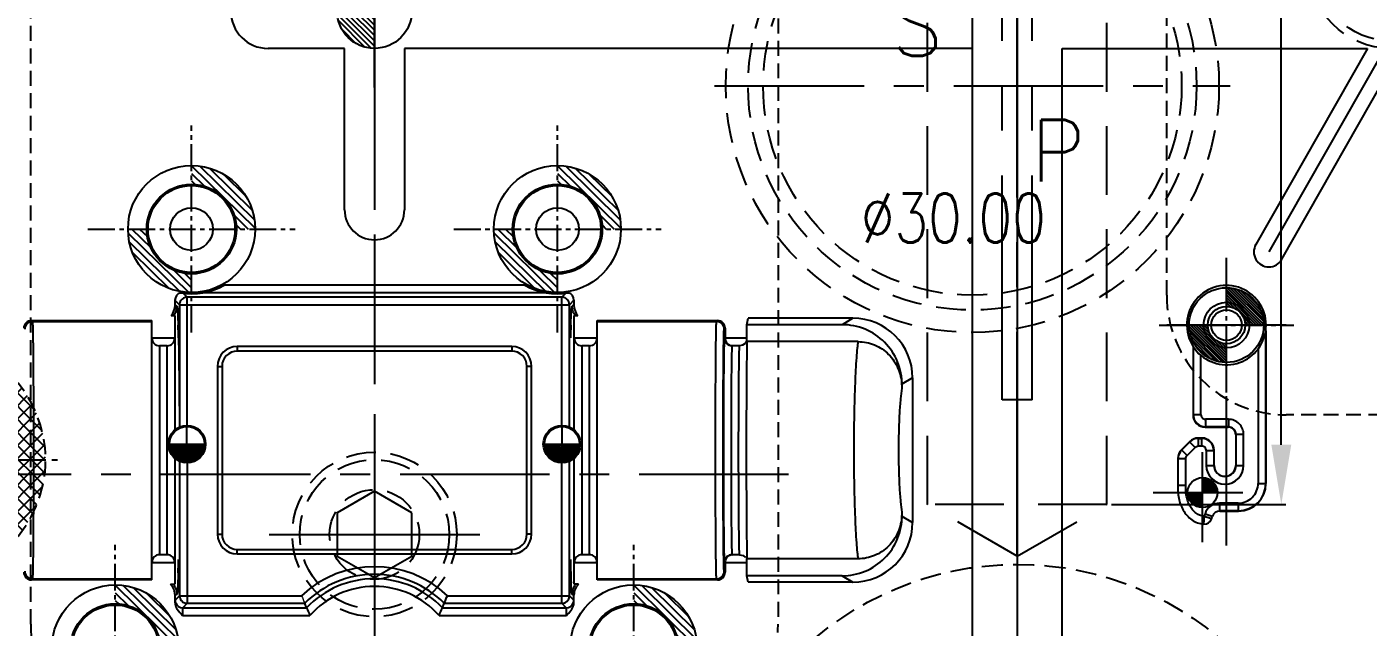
# Model space of a CAD drawing. Header units: millimetres. Extents: x 25970 to 27273, y -22508 to -21586.
# Drawn here: x 26555.3 to 26645.1, y -21828.9 to -21788.8 of the extents above; entities that cross this region are included whole.
import ezdxf

# ---------------------------------------------------------------- set-up
doc = ezdxf.new("R2010")
doc.units = ezdxf.units.MM
doc.header["$LTSCALE"] = 8
for name, pattern in [('CENTER', [2, 1.25, -0.25, 0.25, -0.25]), ('CENTER2', [1.125, 0.75, -0.125, 0.125, -0.125]), ('HIDDEN', [0.375, 0.25, -0.125]), ('HIDDEN2', [0.1875, 0.125, -0.0625])]:
    doc.linetypes.add(name, pattern=pattern)
doc.layers.get('DEFPOINTS').update_dxf_attribs({"color": 6})
for name, color, linetype in [('Cav-cor', 30, 'Continuous'), ('CL', 1, 'Continuous'), ('PIN', 5, 'Continuous'), ('SCREW', 52, 'HIDDEN'), ('SP', 3, 'Continuous'), ('WT', 4, 'Continuous')]:
    doc.layers.add(name, color=color, linetype=linetype)
doc.layers.add('dim', color=3, linetype='Continuous', lineweight=15)
doc.styles.get("Standard").update_dxf_attribs({"font": 'txt.shx', "width": 0.8, "bigfont": 'chineset.shx'})
doc.dimstyles.new('ISO-25', dxfattribs={"dimtxt": 5, "dimasz": 4, "dimexe": 0.3, "dimexo": 0.3, "dimtad": 0, "dimzin": 1, "dimdsep": 46, "dimtxsty": 'Standard', "dimcen": 0, "dimclrd": 3, "dimclre": 3, "dimclrt": 3, "dimazin": 0, "dimtfac": 1, "dimtofl": 0, "dimtmove": 0, "dimatfit": 0, "dimfxl": 0, "dimarcsym": 0})

# ---------------------------------------------------------------- blocks, each defined once
blk = doc.blocks.new('20100512.182342')
at = {"linetype": 'HIDDEN'}
blk.add_circle((0, 0), 5.5, dxfattribs=at)
at = {"layer": 'SCREW', "linetype": 'CENTER', "ltscale": 5}
for p, q in [((0, -7.042), (0, 7.042)), ((-7, 0), (7, 0))]:
    blk.add_line(p, q, dxfattribs=at)
at = {"layer": 'SCREW', "linetype": 'Continuous'}
blk.add_lwpolyline([(-1.443, 2.5), (-2.887, 0), (-1.443, -2.5), (1.443, -2.5), (2.887, 0), (1.443, 2.5)], close=True, dxfattribs=at)
at = {"layer": 'SCREW'}
for radius in [5, 3]:
    blk.add_circle((0, 0), radius, dxfattribs=at)
blk = doc.blocks.new('20160826.181820')
at = {"layer": 'SP', "linetype": 'CENTER'}
for p, q in [((0, -11.375), (0, 17.375)), ((-14.375, 3), (14.375, 3))]:
    blk.add_line(p, q, dxfattribs=at)
at = {"layer": 'SP', "linetype": 'HIDDEN'}
for radius in [14, 12.5, 11.5]:
    blk.add_circle((0, 3), radius, dxfattribs=at)
at = {"layer": 'SP'}
for s, p in [('S', (-4.547, 4.663)), ('P', (3.24, -2.327))]:
    blk.add_text(s, height=3.426, dxfattribs=at).set_placement(p)
at = {"layer": 'SP', "color": 6, "insert": (-1.062, -4.37), "char_height": 2.7344, "attachment_point": 5}
blk.add_mtext('Ø25.00', dxfattribs=at)
blk = doc.blocks.new('20160826.095208')
at = {"layer": 'SP', "linetype": 'CENTER'}
for p, q in [((0, -17.25), (0, 17.25)), ((-17.25, 0), (17.25, 0))]:
    blk.add_line(p, q, dxfattribs=at)
at = {"layer": 'SP', "linetype": 'HIDDEN'}
for radius in [16.5, 15, 14]:
    blk.add_circle((0, 0), radius, dxfattribs=at)
at = {"layer": 'SP'}
for s, p in [('S', (-5.456, 1.995)), ('P', (3.888, -6.392))]:
    blk.add_text(s, height=4.111, dxfattribs=at).set_placement(p)
at = {"layer": 'SP', "color": 6, "insert": (-1.275, -8.844), "char_height": 3.2812, "attachment_point": 5}
blk.add_mtext('Ø30.00', dxfattribs=at)
blk = doc.blocks.new('20150513.114820')
at = {"layer": 'WT', "linetype": 'Continuous'}
h = blk.add_hatch(dxfattribs=at)
h.set_pattern_fill('ANSI37', color=125, scale=5, angle=270, style=0)
h.set_pattern_definition([(315, (23425.0146, -23957.4168), (0.441941738, 0.441941738), []), (45, (23425.0146, -23957.4168), (-0.441941738, 0.441941738), [])])
h.paths.add_polyline_path([(8, 0), (5.5, 0, 1), (-5.5, 0), (-8, 0, -1)])
h.paths.add_polyline_path([(-8, 0), (-5.5, 0, 0.414214), (0, -5.5, 0.414214), (5.5, 0), (8, 0, -0.414214), (0, -8, -0.414214)])
at = {"layer": 'WT', "color": 125, "linetype": 'CENTER2', "ltscale": 0.4}
for p, q in [((0, 8.788), (0, -8.788)), ((8.788, 0), (-8.788, 0))]:
    blk.add_line(p, q, dxfattribs=at)
at = {"layer": 'WT', "color": 125, "linetype": 'HIDDEN2'}
for radius in [8, 5.5, 4]:
    blk.add_circle((0, 0), radius, dxfattribs=at)
blk = doc.blocks.new('*D27265')
at = {"layer": 'DEFPOINTS', "color": 0}
for p in [(26621.607, -21715.733), (26627.607, -21820.73), (26639.274, -21820.73)]:
    blk.add_point(p, dxfattribs=at)
at = {"layer": 'dim', "color": 3, "lineweight": -2}
for p, q in [((26621.907, -21715.733), (26639.574, -21715.733)), ((26639.274, -21719.733), (26639.274, -21761.773)), ((26639.274, -21816.73), (26639.274, -21779.69)), ((26627.907, -21820.73), (26639.574, -21820.73))]:
    blk.add_line(p, q, dxfattribs=at)
at = {"layer": 'dim', "color": 3}
for points in [[(26639.941, -21719.733), (26638.607, -21719.733), (26639.274, -21715.733)], [(26638.607, -21816.73), (26639.941, -21816.73), (26639.274, -21820.73)]]:
    blk.add_solid(points, dxfattribs=at)
at = {"layer": 'dim', "color": 3, "insert": (26639.274, -21770.731), "char_height": 5, "attachment_point": 5, "rotation": 90}
blk.add_mtext('105.00', dxfattribs=at)

msp = doc.modelspace()

# ---------------------------------------------------------------- hatches: boundary and pattern name
at = {"layer": 'PIN', "linetype": 'Continuous'}
h = msp.add_hatch(dxfattribs=at)
h.set_pattern_fill('ANSI31', color=161, scale=2, angle=90, style=0)
h.set_pattern_definition([(135, (26783.88949, -21801.97232), (-0.1767767, -0.1767767), [])])
h.paths.add_polyline_path([(26578.607, -21787.733), (26576.107, -21787.733, 0.414214), (26578.607, -21790.233)])
h.paths.add_polyline_path([(26578.607, -21785.233), (26578.607, -21787.733), (26581.107, -21787.733, 0.414214)])
h = msp.add_hatch(dxfattribs=at)
h.set_pattern_fill('ANSI31', color=113, scale=2.909091, angle=90.5, style=0)
h.set_pattern_definition([(135.5, (26348.35104, -22107.93912), (-0.2548761, -0.2593638), [])])
h.paths.add_polyline_path([(26566.367, -21799.311), (26566.367, -21798.061, -0.414214), (26570.617, -21802.311), (26569.367, -21802.311, 0.414214)])
h.paths.add_polyline_path([(26562.117, -21802.311), (26563.367, -21802.311, 0.414214), (26566.367, -21805.311), (26566.367, -21806.561, -0.414214)])
h = msp.add_hatch(dxfattribs=at)
h.set_pattern_fill('ANSI31', color=113, scale=2.909091, angle=90.5, style=0)
h.set_pattern_definition([(135.5, (26372.83104, -22107.93912), (-0.2548761, -0.2593638), [])])
h.paths.add_polyline_path([(26590.847, -21799.311), (26590.847, -21798.061, -0.414214), (26595.097, -21802.311), (26593.847, -21802.311, 0.414214)])
h.paths.add_polyline_path([(26586.597, -21802.311), (26587.847, -21802.311, 0.414214), (26590.847, -21805.311), (26590.847, -21806.561, -0.414214)])
h = msp.add_hatch(dxfattribs=at)
h.set_pattern_fill('ANSI31', color=54, angle=90, style=0)
h.set_pattern_definition([(135, (26400.89827, -22114.36112), (-0.088388348, -0.088388348), [])])
h.paths.add_polyline_path([(26635.607, -21806.233), (26635.607, -21807.483, -0.414214), (26636.857, -21808.733), (26638.107, -21808.733, 0.414214)])
h.paths.add_polyline_path([(26635.607, -21811.233), (26635.607, -21809.983, -0.414214), (26634.357, -21808.733), (26633.107, -21808.733, 0.414214)])
h = msp.add_hatch(dxfattribs=at)
h.set_pattern_fill('ANSI31', color=4, scale=0.833333, angle=90, style=0)
h.set_pattern_definition([(135, (26737.12981, -21828.55903), (-0.073656956, -0.073656956), [])])
h.paths.add_polyline_path([(26566.061, -21816.693), (26564.811, -21816.693, 0.414214), (26566.061, -21817.943)])
h = msp.add_hatch(dxfattribs=at)
h.set_pattern_fill('ANSI31', color=4, scale=0.833333, angle=90, style=0)
h.set_pattern_definition([(45, (26394.99311, -21828.55903), (0.073656956, -0.073656956), [])])
h.paths.add_polyline_path([(26566.061, -21816.693), (26567.311, -21816.693, -0.414214), (26566.061, -21817.943)])
h = msp.add_hatch(dxfattribs=at)
h.set_pattern_fill('ANSI31', color=4, scale=0.833333, angle=90, style=0)
h.set_pattern_definition([(135, (26762.22181, -21828.55903), (-0.073656956, -0.073656956), [])])
h.paths.add_polyline_path([(26591.153, -21816.693), (26589.903, -21816.693, 0.414214), (26591.153, -21817.943)])
h = msp.add_hatch(dxfattribs=at)
h.set_pattern_fill('ANSI31', color=4, scale=0.833333, angle=90, style=0)
h.set_pattern_definition([(45, (26420.08511, -21828.55903), (0.073656956, -0.073656956), [])])
h.paths.add_polyline_path([(26591.153, -21816.693), (26592.403, -21816.693, -0.414214), (26591.153, -21817.943)])
at = {"layer": 'PIN', "linetype": 'CENTER2'}
h = msp.add_hatch(dxfattribs=at)
h.set_pattern_fill('ANSI31', color=181, scale=0.8, angle=90, style=0)
h.set_pattern_definition([(135, (26771.08537, -21613.9486), (-0.07071068, -0.07071068), [])])
h.paths.add_polyline_path([(26634.007, -21819.933), (26633.007, -21819.933, 0.414214), (26634.007, -21820.933)])
h.paths.add_polyline_path([(26634.007, -21818.933), (26634.007, -21819.933), (26635.007, -21819.933, 0.414214)])
at = {"layer": 'PIN', "linetype": 'Continuous'}
h = msp.add_hatch(dxfattribs=at)
h.set_pattern_fill('ANSI31', color=113, scale=2.909091, angle=90.5, style=0)
h.set_pattern_definition([(135.5, (26343.25104, -22135.98912), (-0.2548761, -0.2593638), [])])
h.paths.add_polyline_path([(26561.267, -21827.361), (26561.267, -21826.111, -0.414214), (26565.517, -21830.361), (26564.267, -21830.361, 0.414214)])
h.paths.add_polyline_path([(26557.017, -21830.361), (26558.267, -21830.361, 0.414214), (26561.267, -21833.361), (26561.267, -21834.611, -0.414214)])
h = msp.add_hatch(dxfattribs=at)
h.set_pattern_fill('ANSI31', color=113, scale=2.909091, angle=90.5, style=0)
h.set_pattern_definition([(135.5, (26377.93104, -22135.98912), (-0.2548761, -0.2593638), [])])
h.paths.add_polyline_path([(26595.947, -21827.361), (26595.947, -21826.111, -0.414214), (26600.197, -21830.361), (26598.947, -21830.361, 0.414214)])
h.paths.add_polyline_path([(26591.697, -21830.361), (26592.947, -21830.361, 0.414214), (26595.947, -21833.361), (26595.947, -21834.611, -0.414214)])

# ---------------------------------------------------------------- linework, layer by layer
at = {"linetype": 'HIDDEN2'}
for points in [[(26597.607, -21836.733), (26563.607, -21836.733, -0.414214), (26555.607, -21828.733), (26555.607, -21744.733, -0.414214), (26563.607, -21736.733), (26597.607, -21736.733, -0.414214), (26605.607, -21744.733), (26605.607, -21828.733, -0.414214)], [(26639.607, -21754.733), (26653.607, -21754.733, -0.414214), (26661.607, -21762.733), (26661.607, -21806.733, -0.414214), (26653.607, -21814.733), (26639.607, -21814.733, -0.414214), (26631.607, -21806.733), (26631.607, -21762.733, -0.414214)]]:
    msp.add_lwpolyline(points, format="xyb", close=True, dxfattribs=at)
at = {"color": 8, "linetype": 'HIDDEN', "ltscale": 0.7}
msp.add_circle((26621.607, -21845.733), 21, dxfattribs=at)
at = {"layer": 'Cav-cor', "color": 241}
for p, q in [((26621.607, -21780.233), (26621.607, -21905.233)), ((26578.607, -21787.733), (26578.607, -21801.029)), ((26647.607, -21787.733), (26638.439, -21803.841)), ((26576.607, -21790.233), (26571.49, -21790.233)), ((26576.607, -21801.029), (26576.607, -21790.233)), ((26580.607, -21790.233), (26580.607, -21801.029)), ((26618.607, -21790.233), (26580.607, -21790.233)), ((26618.607, -21905.233), (26618.607, -21790.233)), ((26624.607, -21790.233), (26645.034, -21790.233)), ((26624.607, -21905.233), (26624.607, -21790.233)), ((26645.034, -21790.233), (26637.57, -21803.347)), ((26639.308, -21804.336), (26647.001, -21790.819)), ((26590.03, -21806.568), (26567.185, -21806.568)), ((26588.668, -21806.058), (26568.547, -21806.058)), ((26565.261, -21807.069), (26565.261, -21807.411)), ((26565.567, -21807.375), (26565.261, -21807.069)), ((26565.391, -21807.476), (26565.261, -21807.411)), ((26565.567, -21807.375), (26565.567, -21815.629)), ((26565.567, -21807.375), (26591.648, -21807.375)), ((26566.077, -21806.865), (26565.823, -21806.611)), ((26566.077, -21815.52), (26566.077, -21806.865)), ((26591.138, -21806.865), (26566.077, -21806.865)), ((26591.392, -21806.611), (26591.138, -21806.865)), ((26591.138, -21815.52), (26591.138, -21806.865)), ((26591.954, -21807.069), (26591.648, -21807.375)), ((26591.648, -21815.629), (26591.648, -21807.375)), ((26591.954, -21807.411), (26591.824, -21807.476)), ((26591.954, -21807.069), (26591.954, -21807.411)), ((26564.994, -21808.098), (26565.245, -21808.098)), ((26565.245, -21808.098), (26565.245, -21815.85)), ((26591.969, -21815.85), (26591.969, -21808.098)), ((26591.969, -21808.098), (26592.221, -21808.098)), ((26603.526, -21808.706), (26603.597, -21808.278)), ((26610.61, -21808.278), (26603.597, -21808.278)), ((26610.61, -21808.278), (26609.897, -21808.706)), ((26555.657, -21808.431), (26555.723, -21808.496)), ((26555.657, -21808.431), (26563.715, -21808.431)), ((26555.723, -21808.496), (26563.715, -21808.496)), ((26563.715, -21825.771), (26563.715, -21808.431)), ((26593.499, -21825.771), (26593.499, -21808.431)), ((26593.499, -21808.431), (26601.557, -21808.431)), ((26593.499, -21808.496), (26601.492, -21808.496)), ((26601.492, -21808.496), (26601.557, -21808.431)), ((26602.002, -21809.006), (26602.067, -21808.941)), ((26602.067, -21808.941), (26602.067, -21809.604)), ((26603.526, -21809.839), (26603.526, -21808.706)), ((26609.897, -21808.706), (26603.526, -21808.706)), ((26638.233, -21809.109), (26638.233, -21819.314)), ((26638.251, -21819.332), (26638.251, -21808.95)), ((26565.245, -21809.604), (26563.715, -21809.604)), ((26564.225, -21810.114), (26564.225, -21824.088)), ((26564.735, -21810.114), (26564.225, -21810.114)), ((26564.735, -21824.088), (26564.735, -21810.114)), ((26569.427, -21810.165), (26569.427, -21810.471)), ((26587.787, -21810.165), (26569.427, -21810.165)), ((26587.787, -21810.165), (26587.787, -21810.471)), ((26593.499, -21809.604), (26591.969, -21809.604)), ((26592.479, -21810.114), (26592.479, -21824.088)), ((26592.989, -21810.114), (26592.479, -21810.114)), ((26592.989, -21824.088), (26592.989, -21810.114)), ((26603.536, -21809.604), (26602.016, -21809.604)), ((26603.036, -21810.114), (26602.526, -21810.114)), ((26603.224, -21810.078), (26603.036, -21810.114)), ((26610.96, -21809.839), (26603.526, -21809.839)), ((26633.372, -21810.16), (26633.372, -21814.742)), ((26633.39, -21814.724), (26633.39, -21810.188)), ((26587.787, -21810.471), (26569.427, -21810.471)), ((26633.9, -21814.724), (26633.9, -21810.762)), ((26637.723, -21810.332), (26637.723, -21819.314)), ((26568.101, -21811.491), (26568.101, -21822.711)), ((26568.101, -21811.491), (26568.407, -21811.491)), ((26568.407, -21811.491), (26568.407, -21822.711)), ((26588.807, -21822.711), (26588.807, -21811.491)), ((26589.113, -21811.491), (26588.807, -21811.491)), ((26589.113, -21822.711), (26589.113, -21811.491)), ((26614.607, -21812.265), (26613.893, -21812.693)), ((26613.893, -21812.693), (26613.894, -21812.95)), ((26614.607, -21812.265), (26614.607, -21821.936)), ((26633.39, -21814.724), (26633.372, -21814.742)), ((26633.9, -21814.724), (26633.39, -21814.724)), ((26634.206, -21815.54), (26634.188, -21815.558)), ((26634.188, -21815.558), (26635.718, -21815.558)), ((26634.206, -21815.03), (26634.206, -21815.54)), ((26635.736, -21815.03), (26634.206, -21815.03)), ((26635.736, -21815.54), (26634.206, -21815.54)), ((26635.718, -21815.558), (26635.736, -21815.54)), ((26635.736, -21815.03), (26635.736, -21815.54)), ((26633.967, -21816.29), (26633.71, -21816.29)), ((26633.71, -21816.29), (26633.728, -21816.307)), ((26633.728, -21816.817), (26633.728, -21816.307)), ((26633.728, -21816.307), (26633.949, -21816.307)), ((26633.949, -21816.307), (26633.967, -21816.29)), ((26633.949, -21816.817), (26633.949, -21816.307)), ((26636.228, -21816.068), (26636.246, -21816.05)), ((26636.228, -21816.068), (26636.228, -21818.117)), ((26636.246, -21818.117), (26636.246, -21816.05)), ((26636.756, -21816.05), (26636.246, -21816.05)), ((26636.756, -21818.117), (26636.756, -21816.05)), ((26633.134, -21816.528), (26632.591, -21817.071)), ((26632.97, -21817.449), (26632.591, -21817.071)), ((26632.609, -21817.089), (26633.152, -21816.546)), ((26632.97, -21817.449), (26633.512, -21816.907)), ((26633.134, -21816.528), (26633.512, -21816.907)), ((26633.728, -21816.817), (26633.949, -21816.817)), ((26634.255, -21817.123), (26634.255, -21818.117)), ((26634.255, -21817.123), (26634.765, -21817.123)), ((26634.765, -21817.123), (26634.783, -21817.105)), ((26634.765, -21817.123), (26634.765, -21818.117)), ((26634.783, -21818.117), (26634.783, -21817.105)), ((26565.245, -21817.535), (26565.245, -21826.06)), ((26565.567, -21817.756), (26565.567, -21826.826)), ((26566.077, -21817.865), (26566.077, -21827.336)), ((26591.138, -21827.336), (26591.138, -21817.865)), ((26591.648, -21826.826), (26591.648, -21817.756)), ((26591.969, -21826.06), (26591.969, -21817.535)), ((26632.352, -21817.648), (26632.352, -21819.443)), ((26632.37, -21817.666), (26632.352, -21817.648)), ((26632.37, -21819.443), (26632.37, -21817.666)), ((26632.88, -21817.666), (26632.37, -21817.666)), ((26632.88, -21819.443), (26632.88, -21817.666)), ((26634.255, -21818.117), (26634.783, -21818.117)), ((26636.228, -21818.117), (26636.756, -21818.117)), ((26632.352, -21819.443), (26632.88, -21819.443)), ((26637.723, -21819.314), (26638.233, -21819.314)), ((26638.233, -21819.314), (26638.251, -21819.332)), ((26635.142, -21820.64), (26635.142, -21821.15)), ((26636.397, -21820.64), (26635.142, -21820.64)), ((26636.397, -21820.64), (26636.397, -21821.15)), ((26613.894, -21821.251), (26613.893, -21821.508)), ((26613.893, -21821.508), (26614.607, -21821.936)), ((26634.119, -21821.508), (26634.072, -21822.016)), ((26634.172, -21821.343), (26634.119, -21821.508)), ((26634.119, -21821.508), (26634.603, -21821.666)), ((26634.172, -21821.343), (26634.657, -21821.501)), ((26634.616, -21821.685), (26634.67, -21821.519)), ((26636.397, -21821.15), (26635.142, -21821.15)), ((26635.155, -21821.168), (26635.142, -21821.15)), ((26635.155, -21821.168), (26636.415, -21821.168)), ((26636.397, -21821.15), (26636.415, -21821.168)), ((26568.101, -21822.711), (26568.407, -21822.711)), ((26589.113, -21822.711), (26588.807, -21822.711)), ((26634.072, -21822.016), (26634.089, -21822.035)), ((26564.735, -21824.088), (26564.225, -21824.088)), ((26569.427, -21824.037), (26569.427, -21823.731)), ((26569.427, -21823.731), (26587.787, -21823.731)), ((26569.427, -21824.037), (26587.787, -21824.037)), ((26587.787, -21824.037), (26587.787, -21823.731)), ((26592.989, -21824.088), (26592.479, -21824.088)), ((26603.036, -21824.088), (26602.526, -21824.088)), ((26603.526, -21825.495), (26603.526, -21824.362)), ((26610.96, -21824.362), (26603.526, -21824.362)), ((26563.715, -21824.598), (26565.245, -21824.598)), ((26591.969, -21824.598), (26593.499, -21824.598)), ((26602.067, -21825.261), (26602.002, -21825.195)), ((26602.016, -21824.598), (26603.537, -21824.598)), ((26602.067, -21824.598), (26602.067, -21825.261)), ((26555.723, -21825.705), (26555.657, -21825.771)), ((26563.715, -21825.771), (26555.657, -21825.771)), ((26555.723, -21825.705), (26563.715, -21825.705)), ((26564.953, -21826.06), (26565.245, -21826.06)), ((26592.262, -21826.06), (26591.969, -21826.06)), ((26593.499, -21825.705), (26601.492, -21825.705)), ((26601.557, -21825.771), (26593.499, -21825.771)), ((26601.557, -21825.771), (26601.492, -21825.705)), ((26603.597, -21825.923), (26603.526, -21825.495)), ((26609.897, -21825.495), (26603.526, -21825.495)), ((26610.61, -21825.923), (26603.597, -21825.923)), ((26609.897, -21825.495), (26610.61, -21825.923)), ((26565.261, -21826.79), (26565.391, -21826.725)), ((26565.261, -21826.79), (26565.261, -21827.266)), ((26565.567, -21826.826), (26565.27, -21827.124)), ((26565.567, -21826.826), (26573.732, -21826.826)), ((26583.483, -21826.826), (26591.648, -21826.826)), ((26591.945, -21827.124), (26591.648, -21826.826)), ((26591.824, -21826.725), (26591.954, -21826.79)), ((26591.954, -21827.266), (26591.954, -21826.79)), ((26565.762, -21828.143), (26574.286, -21828.143)), ((26566.077, -21827.336), (26565.78, -21827.633)), ((26565.78, -21827.633), (26574.063, -21827.633)), ((26566.077, -21827.336), (26573.938, -21827.336)), ((26574.063, -21827.633), (26573.938, -21827.336)), ((26582.929, -21828.143), (26591.453, -21828.143)), ((26583.152, -21827.633), (26583.277, -21827.336)), ((26583.152, -21827.633), (26591.435, -21827.633)), ((26583.277, -21827.336), (26591.138, -21827.336)), ((26591.435, -21827.633), (26591.138, -21827.336))]:
    msp.add_line(p, q, dxfattribs=at)
for points in [[(26603.526, -21809.734), (26603.497, -21809.819), (26603.397, -21809.963), (26603.224, -21810.078)], [(26603.036, -21824.088), (26603.263, -21824.141), (26603.435, -21824.28)]]:
    msp.add_lwpolyline(points, dxfattribs=at)
for centre, radius in [((26566.367, -21802.311), 2.907), ((26590.847, -21802.311), 2.907), ((26566.367, -21802.311), 1.428), ((26590.847, -21802.311), 1.428), ((26635.607, -21808.733), 1.53), ((26635.607, -21808.733), 1.02), ((26566.061, -21816.693), 1.173), ((26591.153, -21816.693), 1.173), ((26561.267, -21830.361), 2.907), ((26595.947, -21830.361), 2.907)]:
    msp.add_circle(centre, radius, dxfattribs=at)
for centre, radius, start, end in [((26571.49, -21787.733), 2.5, 90, 270), ((26578.607, -21801.029), 2, 180, 0), ((26638.439, -21803.841), 1, 150.35383, 330.35383), ((26566.367, -21802.311), 4.335, 260.14832, 300.18459), ((26590.847, -21802.311), 4.335, 239.81541, 279.89775), ((26635.607, -21808.733), 2.652, 355.30139, 212.56332), ((26566.077, -21807.375), 0.51, 90.0189, 146.24363), ((26564.368, -21807.474), 1.024, 322.43485, 334.91433), ((26592.847, -21807.474), 1.024, 205.08566, 217.56515), ((26555.723, -21809.006), 0.51, 90.00527, 179.99473), ((26473.578, -21811.526), 91.938, 1.2041, 1.73799), ((26695.034, -21811.818), 103.338, 178.29146, 178.76645), ((26601.492, -21809.006), 0.51, 0.00527, 89.99473), ((26635.607, -21808.733), 2.652, 213.27728, 348.29233), ((26564.225, -21809.604), 0.51, 180, 270), ((26564.735, -21809.604), 0.51, 270, 0), ((26569.427, -21811.491), 1.326, 90, 180), ((26587.787, -21811.491), 1.326, 0, 90), ((26592.479, -21809.604), 0.51, 180, 270), ((26592.989, -21809.604), 0.51, 270, 0), ((26602.526, -21809.604), 0.51, 179.99891, 269.99891), ((26602.574, -21809.604), 0.509, 251.6341, 264.67814), ((26569.427, -21811.491), 1.02, 90, 180), ((26587.787, -21811.491), 1.02, 0, 90), ((26634.188, -21814.742), 0.816, 179.98553, 270.01448), ((26634.206, -21814.724), 0.816, 180.01181, 269.98819), ((26634.206, -21814.724), 0.306, 179.9964, 270.0036), ((26635.718, -21816.068), 0.51, 0.0141, 89.9861), ((26635.736, -21816.05), 1.02, 359.997, 90.00299), ((26635.737, -21816.049), 0.51, 359.97211, 90.02789), ((26633.71, -21817.105), 0.816, 89.98695, 134.99857), ((26633.729, -21817.123), 0.816, 90.01145, 135.00036), ((26633.949, -21817.124), 0.816, 0.01181, 89.98819), ((26633.967, -21817.105), 0.816, 359.98553, 90.01447), ((26633.168, -21817.648), 0.816, 135.0015, 180.01316), ((26633.186, -21817.666), 0.816, 134.99964, 179.98855), ((26633.949, -21817.123), 0.306, 359.9964, 90.0036), ((26635.505, -21818.117), 1.251, 180, 0), ((26635.505, -21818.117), 0.741, 180, 0), ((26635.505, -21818.117), 0.723, 180, 0), ((26636.397, -21819.314), 1.836, 270.00361, 359.99639), ((26636.397, -21819.314), 1.326, 269.99689, 0.00311), ((26635.142, -21821.66), 1.02, 89.99913, 161.91087), ((26634.131, -21821.527), 0.51, 265.17426, 341.9391), ((26639.393, -21818.517), 5.732, 213.32609, 213.55536), ((26635.155, -21821.678), 0.51, 90.00401, 161.90627), ((26569.427, -21822.711), 1.326, 180, 270), ((26569.427, -21822.711), 1.02, 180, 270), ((26587.787, -21822.711), 1.326, 270, 0), ((26587.787, -21822.711), 1.02, 270, 0), ((26564.225, -21824.598), 0.51, 90, 180), ((26564.735, -21824.598), 0.51, 0, 90), ((26447.162, -21822.021), 118.361, 358.4116, 358.84361), ((26697.886, -21822.312), 106.191, 181.13163, 181.61315), ((26592.479, -21824.598), 0.51, 90, 180), ((26592.989, -21824.598), 0.51, 0, 90), ((26602.526, -21824.598), 0.51, 90.00109, 180.00109), ((26602.574, -21824.591), 0.504, 90.06954, 162.43292), ((26555.723, -21825.195), 0.51, 180.00527, 269.99473), ((26578.607, -21831.993), 7.105, 46.65801, 133.34064), ((26578.607, -21831.993), 6.595, 44.92101, 135.07899), ((26640.115, -21823.994), 48.395, 181.54898, 182.34596), ((26601.492, -21825.195), 0.51, 270.00527, 359.99473), ((26564.367, -21826.728), 1.025, 27.16526, 40.66891), ((26578.607, -21831.993), 6.297, 43.80778, 136.19222), ((26578.607, -21831.993), 5.787, 41.69379, 138.30816), ((26592.848, -21826.728), 1.025, 139.33109, 152.83473), ((26549.483, -21813.318), 36.586, 337.47089, 338.33279), ((26591.138, -21826.826), 0.51, 270.0189, 326.24363), ((26565.78, -21827.123), 0.51, 202.51568, 269.97348), ((26601.646, -21815.879), 29.983, 203.08218, 204.14567), ((26555.569, -21815.879), 29.983, 335.85433, 336.91782), ((26591.435, -21827.123), 0.51, 270.02652, 337.48452)]:
    msp.add_arc(centre, radius, start, end, dxfattribs=at)
for centre, major_axis, ratio, start_param, end_param in [((26565.771, -21807.069), (-0.361, 0.361), 0.999695, 5.793282, 7.068431), ((26591.444, -21807.069), (-0.361, -0.361), 0.999695, 8.639532, 9.914681), ((26564.241, -21807.411), (0.913, -0.456), 0.99981, -0.275939, 0.463541), ((26592.974, -21807.411), (0.913, 0.456), 0.99981, 2.678052, 3.417531), ((26610.592, -21812.284), (-3.449, -2.066), 0.99484, 2.604169, 4.170404), ((26555.658, -21808.941), (0.361, -0.361), 0.999924, 2.356233, 3.926953), ((26601.557, -21808.941), (0.361, 0.361), 0.999924, -0.78536, 0.78536), ((26603.546, -21817.101), (0, 7.6), 0.008727, 0.299731, 2.841862), ((26636.414, -21819.331), (1.299, -1.299), 0.999695, -0.785246, 0.785246), ((26610.592, -21821.917), (3.449, -2.066), 0.99484, -1.028812, 0.537423), ((26555.658, -21825.261), (-0.361, -0.361), 0.999924, -0.78536, 0.78536), ((26601.557, -21825.261), (-0.361, 0.361), 0.999924, 2.356233, 3.926953), ((26564.241, -21826.791), (0.913, 0.456), 0.99981, -0.463541, 0.334526), ((26592.974, -21826.791), (0.913, -0.456), 0.99981, 2.807067, 3.605134)]:
    msp.add_ellipse(centre, major_axis=major_axis, ratio=ratio, start_param=start_param, end_param=end_param, dxfattribs=at)
for points in [[(26565.295, -21807.908), (26565.358, -21807.774), (26565.391, -21807.624), (26565.391, -21807.476)], [(26565.653, -21807.092), (26565.598, -21807.174), (26565.567, -21807.277), (26565.567, -21807.375)], [(26591.421, -21806.951), (26591.339, -21806.897), (26591.236, -21806.865), (26591.138, -21806.865)], [(26591.609, -21807.18), (26591.571, -21807.089), (26591.503, -21807.006), (26591.421, -21806.951)], [(26591.648, -21807.375), (26591.648, -21807.309), (26591.634, -21807.241), (26591.609, -21807.18)], [(26591.92, -21807.908), (26591.857, -21807.774), (26591.824, -21807.624), (26591.824, -21807.476)], [(26633.512, -21816.907), (26633.567, -21816.852), (26633.65, -21816.817), (26633.728, -21816.817)], [(26632.88, -21817.666), (26632.88, -21817.588), (26632.915, -21817.504), (26632.97, -21817.449)], [(26602.092, -21824.442), (26602.076, -21824.492), (26602.067, -21824.545), (26602.067, -21824.598)], [(26565.279, -21826.26), (26565.352, -21826.402), (26565.391, -21826.566), (26565.391, -21826.725)], [(26591.936, -21826.26), (26591.863, -21826.402), (26591.824, -21826.566), (26591.824, -21826.725)], [(26565.308, -21827.319), (26565.283, -21827.257), (26565.27, -21827.19), (26565.27, -21827.124)], [(26565.567, -21826.826), (26565.567, -21826.892), (26565.581, -21826.96), (26565.606, -21827.021)], [(26565.606, -21827.021), (26565.644, -21827.112), (26565.712, -21827.195), (26565.794, -21827.25)], [(26591.562, -21827.109), (26591.617, -21827.027), (26591.648, -21826.925), (26591.648, -21826.826)], [(26591.906, -21827.319), (26591.932, -21827.257), (26591.945, -21827.19), (26591.945, -21827.124)], [(26565.413, -21827.737), (26565.509, -21827.888), (26565.636, -21828.017), (26565.762, -21828.143)], [(26565.794, -21827.25), (26565.876, -21827.305), (26565.978, -21827.336), (26566.077, -21827.336)], [(26591.934, -21827.432), (26591.947, -21827.378), (26591.954, -21827.321), (26591.954, -21827.265)]]:
    msp.add_open_spline(points, degree=3, dxfattribs=at)
for points, knots in [([(26565.391, -21807.476), (26565.397, -21807.479), (26565.402, -21807.505), (26565.407, -21807.525), (26565.409, -21807.54)], [0, 0, 0, 0, 0.303914, 1, 1, 1, 1]), ([(26591.785, -21807.749), (26591.788, -21807.71), (26591.794, -21807.644), (26591.802, -21807.558), (26591.812, -21807.509), (26591.817, -21807.479), (26591.824, -21807.476)], [0, 0, 0, 0, 0.41852, 0.724422, 0.917305, 1, 1, 1, 1]), ([(26565.409, -21807.54), (26565.42, -21807.614), (26565.435, -21807.814), (26565.446, -21808.015), (26565.451, -21808.141)], [0, 0, 0, 0, 0.37133, 1, 1, 1, 1]), ([(26565.451, -21808.141), (26565.453, -21808.185), (26565.462, -21808.384), (26565.468, -21808.582), (26565.473, -21808.737)], [0, 0, 0, 0, 0.221694, 1, 1, 1, 1]), ([(26591.742, -21808.737), (26591.745, -21808.633), (26591.756, -21808.304), (26591.769, -21807.974), (26591.785, -21807.749)], [0, 0, 0, 0, 0.31515, 1, 1, 1, 1]), ([(26555.723, -21808.496), (26555.726, -21808.499), (26555.726, -21808.518), (26555.731, -21808.55), (26555.733, -21808.606), (26555.737, -21808.681), (26555.74, -21808.776), (26555.745, -21808.942), (26555.75, -21809.198), (26555.756, -21809.56), (26555.762, -21809.995), (26555.768, -21810.497), (26555.773, -21811.062), (26555.777, -21811.684), (26555.783, -21812.612), (26555.788, -21813.866), (26555.792, -21815.452), (26555.793, -21817.101), (26555.792, -21818.749), (26555.788, -21820.335), (26555.783, -21821.589), (26555.777, -21822.517), (26555.773, -21823.139), (26555.768, -21823.704), (26555.762, -21824.207), (26555.756, -21824.641), (26555.75, -21825.004), (26555.745, -21825.259), (26555.74, -21825.425), (26555.737, -21825.521), (26555.733, -21825.595), (26555.731, -21825.651), (26555.726, -21825.684), (26555.726, -21825.702), (26555.723, -21825.705)], [0, 0, 0, 0, 0.000834, 0.002843, 0.00603, 0.010391, 0.01592, 0.022602, 0.039354, 0.060495, 0.085818, 0.115088, 0.148021, 0.184308, 0.223599, 0.309682, 0.402997, 0.5, 0.597003, 0.690318, 0.776401, 0.815692, 0.851979, 0.884912, 0.914182, 0.939505, 0.960646, 0.977398, 0.98408, 0.989609, 0.99397, 0.997157, 0.999166, 1, 1, 1, 1]), ([(26601.492, -21825.705), (26601.489, -21825.702), (26601.489, -21825.684), (26601.484, -21825.651), (26601.482, -21825.595), (26601.478, -21825.521), (26601.475, -21825.425), (26601.47, -21825.259), (26601.465, -21825.004), (26601.458, -21824.641), (26601.453, -21824.207), (26601.447, -21823.704), (26601.442, -21823.139), (26601.438, -21822.517), (26601.432, -21821.589), (26601.427, -21820.335), (26601.423, -21818.749), (26601.422, -21817.101), (26601.423, -21815.452), (26601.427, -21813.866), (26601.432, -21812.612), (26601.438, -21811.684), (26601.442, -21811.062), (26601.447, -21810.497), (26601.453, -21809.995), (26601.458, -21809.56), (26601.465, -21809.198), (26601.47, -21808.942), (26601.475, -21808.776), (26601.478, -21808.681), (26601.482, -21808.606), (26601.484, -21808.55), (26601.489, -21808.518), (26601.489, -21808.499), (26601.492, -21808.496)], [0, 0, 0, 0, 0.000834, 0.002843, 0.00603, 0.010391, 0.01592, 0.022602, 0.039354, 0.060495, 0.085818, 0.115088, 0.148021, 0.184308, 0.223599, 0.309682, 0.402997, 0.5, 0.597003, 0.690318, 0.776401, 0.815692, 0.851979, 0.884912, 0.914182, 0.939505, 0.960646, 0.977398, 0.98408, 0.989609, 0.99397, 0.997157, 0.999166, 1, 1, 1, 1]), ([(26602.002, -21825.195), (26601.999, -21825.192), (26601.999, -21825.175), (26601.994, -21825.144), (26601.992, -21825.092), (26601.988, -21825.022), (26601.985, -21824.932), (26601.98, -21824.776), (26601.975, -21824.535), (26601.968, -21824.194), (26601.963, -21823.785), (26601.957, -21823.313), (26601.952, -21822.782), (26601.948, -21822.196), (26601.942, -21821.323), (26601.937, -21820.143), (26601.933, -21818.651), (26601.932, -21817.101), (26601.933, -21815.55), (26601.937, -21814.058), (26601.942, -21812.878), (26601.948, -21812.005), (26601.952, -21811.42), (26601.957, -21810.888), (26601.963, -21810.416), (26601.968, -21810.007), (26601.975, -21809.666), (26601.98, -21809.425), (26601.985, -21809.269), (26601.988, -21809.18), (26601.992, -21809.11), (26601.994, -21809.057), (26601.999, -21809.026), (26601.999, -21809.009), (26602.002, -21809.006)], [0, 0, 0, 0, 0.000838, 0.002848, 0.006035, 0.010396, 0.015925, 0.022607, 0.03936, 0.060501, 0.085824, 0.115093, 0.148026, 0.184312, 0.223603, 0.309684, 0.402999, 0.5, 0.597001, 0.690316, 0.776397, 0.815688, 0.851974, 0.884907, 0.914176, 0.939499, 0.96064, 0.977393, 0.984075, 0.989604, 0.993965, 0.997152, 0.999162, 1, 1, 1, 1]), ([(26613.895, -21812.73), (26613.895, -21812.468), (26613.848, -21811.941), (26613.552, -21810.931), (26612.81, -21809.809), (26611.475, -21808.915), (26610.419, -21808.706), (26609.897, -21808.706)], [0, 0, 0, 0, 0.125435, 0.250926, 0.500609, 0.750286, 1, 1, 1, 1]), ([(26565.495, -21809.594), (26565.515, -21810.491), (26565.541, -21812.505), (26565.553, -21814.518), (26565.556, -21815.634)], [0, 0, 0, 0, 0.445846, 1, 1, 1, 1]), ([(26602.016, -21809.604), (26602.013, -21809.604), (26602.013, -21809.622), (26602.008, -21809.643), (26602.006, -21809.692), (26602.002, -21809.753), (26602, -21809.834), (26601.997, -21809.932), (26601.994, -21810.048), (26601.989, -21810.235), (26601.984, -21810.51), (26601.979, -21810.887), (26601.974, -21811.324), (26601.969, -21811.816), (26601.965, -21812.36), (26601.96, -21813.171), (26601.955, -21814.268), (26601.951, -21815.657), (26601.95, -21817.101), (26601.951, -21818.544), (26601.955, -21819.933), (26601.96, -21821.031), (26601.965, -21821.841), (26601.969, -21822.385), (26601.974, -21822.877), (26601.979, -21823.314), (26601.984, -21823.691), (26601.989, -21823.966), (26601.994, -21824.154), (26601.997, -21824.269), (26602, -21824.367), (26602.002, -21824.448), (26602.006, -21824.509), (26602.008, -21824.558), (26602.013, -21824.579), (26602.013, -21824.598), (26602.016, -21824.598)], [0, 0, 0, 0, 0.000642, 0.00246, 0.005469, 0.009667, 0.015048, 0.021597, 0.029296, 0.038128, 0.059109, 0.08433, 0.113558, 0.146503, 0.182856, 0.22226, 0.308689, 0.40247, 0.5, 0.59753, 0.691311, 0.777741, 0.817144, 0.853497, 0.886443, 0.91567, 0.940891, 0.961872, 0.970704, 0.978403, 0.984952, 0.990333, 0.994531, 0.99754, 0.999358, 1, 1, 1, 1]), ([(26602.067, -21809.604), (26602.067, -21809.718), (26602.142, -21809.933), (26602.324, -21810.058), (26602.414, -21810.088)], [0, 0, 0, 0, 0.547272, 1, 1, 1, 1]), ([(26602.526, -21810.114), (26602.523, -21810.114), (26602.523, -21810.131), (26602.518, -21810.151), (26602.516, -21810.197), (26602.514, -21810.23), (26602.513, -21810.25)], [0, 0, 0, 0, 0.066742, 0.254866, 0.566029, 1, 1, 1, 1]), ([(26603.023, -21823.951), (26603.017, -21823.829), (26603.009, -21823.512), (26602.994, -21822.614), (26602.981, -21821.071), (26602.973, -21819.303), (26602.97, -21817.688), (26602.97, -21816.419), (26602.973, -21815.172), (26602.977, -21813.991), (26602.982, -21813.066), (26602.987, -21812.388), (26602.992, -21811.937), (26602.996, -21811.529), (26603.001, -21811.168), (26603.006, -21810.857), (26603.012, -21810.6), (26603.016, -21810.419), (26603.021, -21810.302), (26603.023, -21810.236), (26603.027, -21810.186), (26603.029, -21810.146), (26603.033, -21810.129), (26603.033, -21810.114), (26603.036, -21810.114)], [0, 0, 0, 0, 0.026514, 0.068837, 0.194723, 0.360815, 0.452123, 0.544879, 0.635953, 0.722271, 0.800917, 0.836523, 0.86924, 0.898793, 0.924932, 0.947436, 0.966116, 0.980813, 0.98663, 0.991407, 0.995133, 0.997805, 0.999422, 1, 1, 1, 1]), ([(26610.96, -21809.839), (26610.934, -21809.987), (26610.891, -21810.342), (26610.813, -21811.257), (26610.742, -21812.738), (26610.688, -21814.804), (26610.67, -21817.101), (26610.688, -21819.397), (26610.742, -21821.463), (26610.813, -21822.944), (26610.891, -21823.859), (26610.934, -21824.214), (26610.96, -21824.362)], [0, 0, 0, 0, 0.030942, 0.0736, 0.1896, 0.33662, 0.5, 0.66338, 0.8104, 0.926399, 0.969057, 1, 1, 1, 1]), ([(26610.96, -21809.839), (26611.336, -21809.839), (26612.097, -21809.991), (26613.055, -21810.641), (26613.693, -21811.605), (26613.869, -21812.354), (26613.895, -21812.73)], [0, 0, 0, 0, 0.249863, 0.499744, 0.749694, 1, 1, 1, 1]), ([(26602.513, -21810.25), (26602.507, -21810.372), (26602.499, -21810.69), (26602.484, -21811.588), (26602.471, -21813.13), (26602.463, -21814.898), (26602.46, -21816.513), (26602.46, -21817.783), (26602.463, -21819.029), (26602.467, -21820.21), (26602.472, -21821.135), (26602.477, -21821.813), (26602.482, -21822.265), (26602.486, -21822.673), (26602.491, -21823.033), (26602.496, -21823.344), (26602.502, -21823.601), (26602.506, -21823.782), (26602.511, -21823.899), (26602.513, -21823.965), (26602.517, -21824.015), (26602.519, -21824.055), (26602.523, -21824.073), (26602.523, -21824.088), (26602.526, -21824.088)], [0, 0, 0, 0, 0.026518, 0.068844, 0.194733, 0.360826, 0.452133, 0.544888, 0.635961, 0.722277, 0.800922, 0.836527, 0.869243, 0.898795, 0.924934, 0.947437, 0.966117, 0.980814, 0.98663, 0.991407, 0.995133, 0.997805, 0.999422, 1, 1, 1, 1]), ([(26613.894, -21812.95), (26613.85, -21813.186), (26613.785, -21813.751), (26613.717, -21814.709), (26613.674, -21815.856), (26613.659, -21817.101), (26613.674, -21818.346), (26613.717, -21819.492), (26613.785, -21820.451), (26613.85, -21821.016), (26613.894, -21821.251)], [0, 0, 0, 0, 0.08633, 0.204787, 0.346355, 0.500002, 0.653649, 0.795217, 0.913675, 1, 1, 1, 1]), ([(26632.352, -21819.443), (26632.352, -21819.73), (26632.367, -21820.165), (26632.518, -21820.723), (26632.703, -21821.115), (26632.956, -21821.467), (26633.272, -21821.767), (26633.658, -21821.972), (26633.945, -21822.023), (26634.088, -21822.035)], [0, 0, 0, 0, 0.249924, 0.374967, 0.50002, 0.625064, 0.750112, 0.875009, 1, 1, 1, 1]), ([(26634.119, -21821.508), (26634.009, -21821.498), (26633.787, -21821.457), (26633.505, -21821.271), (26633.281, -21821.025), (26633.104, -21820.742), (26632.98, -21820.432), (26632.889, -21819.997), (26632.88, -21819.664), (26632.88, -21819.443)], [0, 0, 0, 0, 0.124819, 0.249541, 0.374576, 0.499665, 0.624756, 0.749849, 1, 1, 1, 1]), ([(26609.897, -21825.495), (26610.419, -21825.495), (26611.475, -21825.286), (26612.81, -21824.392), (26613.552, -21823.27), (26613.848, -21822.26), (26613.895, -21821.733), (26613.895, -21821.471)], [0, 0, 0, 0, 0.249714, 0.499391, 0.749074, 0.874565, 1, 1, 1, 1]), ([(26613.895, -21821.471), (26613.869, -21821.847), (26613.693, -21822.596), (26613.055, -21823.56), (26612.097, -21824.21), (26611.336, -21824.362), (26610.96, -21824.362)], [0, 0, 0, 0, 0.250306, 0.500256, 0.750137, 1, 1, 1, 1]), ([(26603.036, -21824.088), (26603.033, -21824.088), (26603.033, -21824.07), (26603.028, -21824.05), (26603.026, -21824.004), (26603.024, -21823.971), (26603.023, -21823.951)], [0, 0, 0, 0, 0.06675, 0.254874, 0.566033, 1, 1, 1, 1]), ([(26565.478, -21825.302), (26565.474, -21825.419), (26565.463, -21825.791), (26565.449, -21826.164), (26565.432, -21826.418)], [0, 0, 0, 0, 0.314893, 1, 1, 1, 1]), ([(26591.805, -21826.654), (26591.793, -21826.57), (26591.777, -21826.344), (26591.766, -21826.117), (26591.76, -21825.975)], [0, 0, 0, 0, 0.370895, 1, 1, 1, 1]), ([(26565.265, -21827.162), (26565.265, -21827.169), (26565.263, -21827.203), (26565.262, -21827.238), (26565.261, -21827.266)], [0, 0, 0, 0, 0.193935, 1, 1, 1, 1]), ([(26565.27, -21827.124), (26565.267, -21827.126), (26565.268, -21827.141), (26565.266, -21827.153), (26565.265, -21827.162)], [0, 0, 0, 0, 0.284005, 1, 1, 1, 1]), ([(26565.432, -21826.418), (26565.429, -21826.462), (26565.424, -21826.537), (26565.414, -21826.631), (26565.406, -21826.689), (26565.398, -21826.715), (26565.394, -21826.724), (26565.391, -21826.725)], [0, 0, 0, 0, 0.419151, 0.725268, 0.917744, 0.971916, 1, 1, 1, 1]), ([(26591.824, -21826.725), (26591.817, -21826.722), (26591.812, -21826.693), (26591.807, -21826.671), (26591.805, -21826.654)], [0, 0, 0, 0, 0.300811, 1, 1, 1, 1]), ([(26591.954, -21827.266), (26591.953, -21827.246), (26591.952, -21827.211), (26591.951, -21827.167), (26591.947, -21827.141), (26591.948, -21827.126), (26591.945, -21827.124)], [0, 0, 0, 0, 0.418213, 0.728375, 0.92282, 1, 1, 1, 1]), ([(26565.261, -21827.265), (26565.261, -21827.307), (26565.276, -21827.474), (26565.346, -21827.632), (26565.413, -21827.737)], [0, 0, 0, 0, 0.251021, 1, 1, 1, 1]), ([(26565.774, -21827.661), (26565.768, -21827.722), (26565.764, -21827.884), (26565.762, -21828.044), (26565.762, -21828.143)], [0, 0, 0, 0, 0.385432, 1, 1, 1, 1]), ([(26565.78, -21827.633), (26565.777, -21827.635), (26565.777, -21827.646), (26565.775, -21827.654), (26565.774, -21827.661)], [0, 0, 0, 0, 0.288037, 1, 1, 1, 1]), ([(26591.453, -21828.143), (26591.453, -21828.079), (26591.452, -21827.985), (26591.45, -21827.866), (26591.448, -21827.79), (26591.445, -21827.728), (26591.444, -21827.679), (26591.438, -21827.653), (26591.439, -21827.635), (26591.435, -21827.633)], [0, 0, 0, 0, 0.378208, 0.549418, 0.699974, 0.824328, 0.917755, 0.976881, 1, 1, 1, 1]), ([(26591.453, -21828.143), (26591.555, -21828.041), (26591.759, -21827.836), (26591.902, -21827.573), (26591.934, -21827.432)], [0, 0, 0, 0, 0.501314, 1, 1, 1, 1])]:
    msp.add_open_spline(points, degree=3, knots=knots, dxfattribs=at)
at = {"layer": 'CL', "color": 7, "linetype": 'CENTER', "ltscale": 0.5}
msp.add_line((26621.607, -21645.733), (26621.607, -22045.733), dxfattribs=at)
at = {"layer": 'CL', "color": 6, "linetype": 'CENTER'}
for p, q in [((26578.607, -21802.678), (26578.607, -21834.787)), ((26635.607, -21823.479), (26635.607, -21804.736)), ((26639.604, -21808.733), (26631.611, -21808.733)), ((26606.316, -21818.733), (26550.899, -21818.733))]:
    msp.add_line(p, q, dxfattribs=at)
at = {"layer": 'dim', "color": 161}
msp.add_arc((26607.732, -21813.318), 36.586, 201.66721, 202.52911, dxfattribs=at)
at = {"layer": 'PIN', "color": 161, "linetype": 'CENTER2'}
msp.add_line((26578.607, -21792.842), (26578.607, -21782.623), dxfattribs=at)
at = {"layer": 'PIN', "color": 113, "linetype": 'CENTER2', "ltscale": 0.3}
for p, q in [((26566.367, -21809.239), (26566.367, -21795.382)), ((26590.847, -21809.239), (26590.847, -21795.382)), ((26559.439, -21802.311), (26573.296, -21802.311)), ((26583.919, -21802.311), (26597.776, -21802.311)), ((26561.267, -21837.289), (26561.267, -21823.432)), ((26595.947, -21837.289), (26595.947, -21823.432))]:
    msp.add_line(p, q, dxfattribs=at)
at = {"layer": 'PIN', "color": 54, "linetype": 'CENTER2', "ltscale": 0.3}
for p, q in [((26635.607, -21813.233), (26635.607, -21804.233)), ((26631.107, -21808.733), (26640.107, -21808.733))]:
    msp.add_line(p, q, dxfattribs=at)
at = {"layer": 'PIN', "color": 4, "linetype": 'CENTER2'}
for p, q in [((26566.061, -21817.943), (26566.061, -21815.443)), ((26591.153, -21817.943), (26591.153, -21815.443)), ((26564.811, -21816.693), (26567.311, -21816.693)), ((26589.903, -21816.693), (26592.403, -21816.693))]:
    msp.add_line(p, q, dxfattribs=at)
at = {"layer": 'PIN', "color": 181, "linetype": 'CENTER2'}
for p, q in [((26634.007, -21823.238), (26634.007, -21816.627)), ((26630.702, -21819.933), (26637.313, -21819.933))]:
    msp.add_line(p, q, dxfattribs=at)
at = {"layer": 'PIN', "color": 161, "linetype": 'Continuous'}
msp.add_circle((26578.607, -21787.733), 2.5, dxfattribs=at)
at = {"layer": 'PIN', "color": 113}
for centre, radius in [((26566.367, -21802.311), 4.25), ((26590.847, -21802.311), 4.25), ((26566.367, -21802.311), 3), ((26590.847, -21802.311), 3), ((26561.267, -21830.361), 4.25), ((26595.947, -21830.361), 4.25), ((26561.267, -21830.361), 3), ((26595.947, -21830.361), 3)]:
    msp.add_circle(centre, radius, dxfattribs=at)
at = {"layer": 'PIN', "color": 54}
for radius in [2.5, 1.25]:
    msp.add_circle((26635.607, -21808.733), radius, dxfattribs=at)
at = {"layer": 'PIN', "color": 4, "linetype": 'Continuous'}
for centre in [(26566.061, -21816.693), (26591.153, -21816.693)]:
    msp.add_circle(centre, 1.25, dxfattribs=at)
at = {"layer": 'PIN', "color": 181}
msp.add_circle((26634.007, -21819.933), 1, dxfattribs=at)
at = {"layer": 'WT', "color": 125, "linetype": 'CENTER', "ltscale": 1.5}
for p, q in [((26621.607, -21824.194), (26621.607, -21715.733)), ((26620.607, -21813.73), (26620.607, -21723.733)), ((26622.607, -21813.73), (26622.607, -21723.733))]:
    msp.add_line(p, q, dxfattribs=at)
at = {"layer": 'WT', "color": 125, "linetype": 'HIDDEN', "ltscale": 2.3}
for p, q in [((26615.607, -21820.73), (26615.607, -21731.733)), ((26627.607, -21820.73), (26627.607, -21731.733)), ((26622.607, -21813.73), (26620.607, -21813.73)), ((26621.607, -21824.194), (26615.607, -21820.73)), ((26627.607, -21820.73), (26615.607, -21820.73)), ((26621.607, -21824.194), (26627.607, -21820.73))]:
    msp.add_line(p, q, dxfattribs=at)

# ---------------------------------------------------------------- block references
at = {"linetype": 'Continuous', "rotation": -90.00000000000001}
for p in [(26646.607, -21784.733), (26578.607, -21822.733)]:
    msp.add_blockref('20100512.182342', p, dxfattribs=at)
at = {"layer": 'SP'}
for name, p in [('20160826.095208', (26618.607, -21792.733)), ('20160826.181820', (26657.607, -21845.733))]:
    msp.add_blockref(name, p, dxfattribs=at)
at = {"layer": 'WT', "xscale": -1, "rotation": 90}
msp.add_blockref('20150513.114820', (26548.607, -21817.733), dxfattribs=at)

# ---------------------------------------------------------------- dimensions: what is measured, and where the dimension line sits
at = {"layer": 'dim'}
dim = msp.add_linear_dim(base=(26639.274, -21820.73), p1=(26621.607, -21715.733), p2=(26627.607, -21820.73), angle=90, dimstyle='ISO-25', dxfattribs=at)
dim.commit()
dim.dimension.update_dxf_attribs({"geometry": '*D27265', "text_midpoint": (26639.274, -21770.731), "dimtype": 160})

doc.saveas('drawing.dxf')
